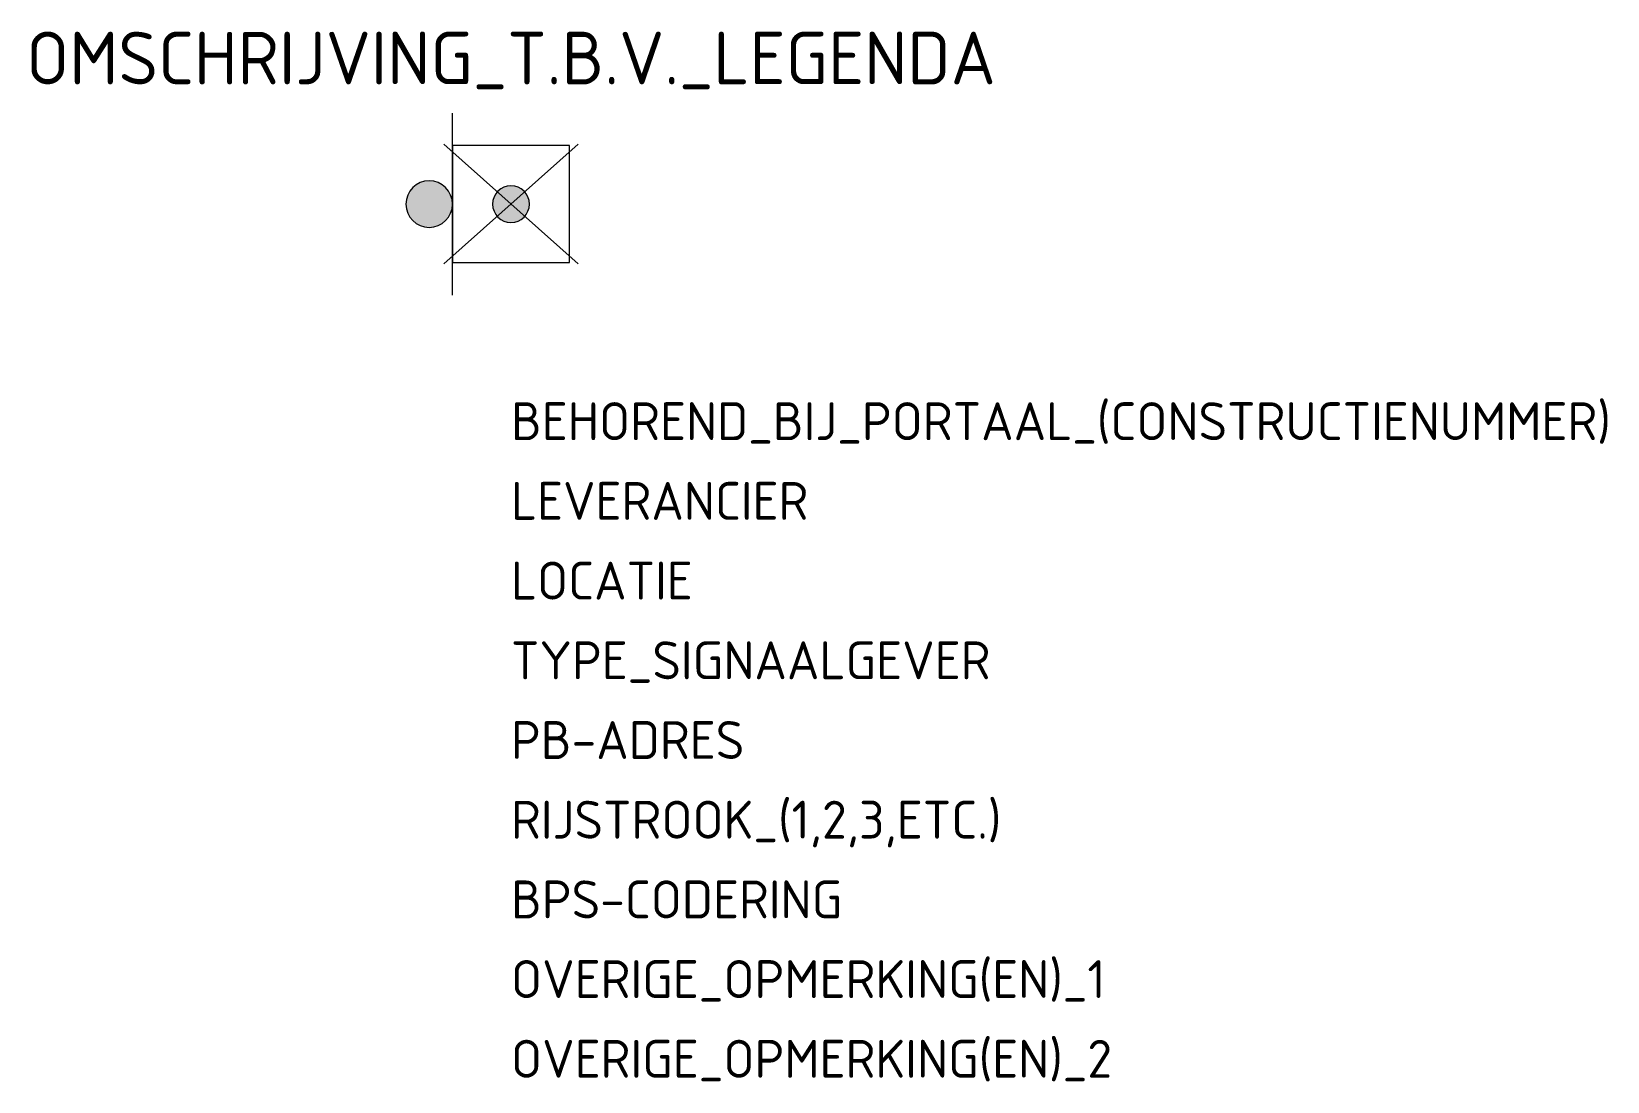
# Model space of a CAD drawing. Extents: x -22.8 to 52.1, y -38.9 to 11.
import ezdxf
from ezdxf.enums import TextEntityAlignment as Align

# ---------------------------------------------------------------- set-up
doc = ezdxf.new("R2010")
doc.units = 0
doc.styles.add('NLCS-ISO', font='NLCS-ISO.ttf')

msp = doc.modelspace()

# ---------------------------------------------------------------- hatches: boundary and pattern name
h = msp.add_hatch(color=256)
h.dxf.hatch_style = 1
edge = h.paths.add_edge_path()
edge.add_arc((-3.883, 2.778), 1.105, 180, 360)
edge.add_arc((-3.883, 2.778), 1.105, 0, 180)
h = msp.add_hatch(color=256)
h.dxf.hatch_style = 1
edge = h.paths.add_edge_path()
edge.add_arc((0, 2.778), 0.875, 180, 360)
edge.add_arc((0, 2.778), 0.875, 0, 180)

# ---------------------------------------------------------------- linework, layer by layer
for p, q in [((-2.778, -1.541), (-2.778, 7.097)), ((-3.195, -0.063), (3.195, 5.618)), ((-3.195, 5.618), (3.195, -0.063))]:
    msp.add_line(p, q)
at = {"flags": 128}
msp.add_lwpolyline([(2.778, 5.556), (-2.778, 5.556), (-2.778, 0), (2.778, 0)], close=True, dxfattribs=at)
for points in [[(-4.988, 2.778, 1), (-2.778, 2.778, 1)], [(-0.875, 2.778, 1), (0.875, 2.778, 1)]]:
    msp.add_lwpolyline(points, format="xyb", close=True)

# ---------------------------------------------------------------- texts
at = {"style": 'NLCS-ISO'}
msp.add_attdef('OMSCHRIJVING_T.B.V._LEGENDA', text='Ledsignaalgever', height=2.5, dxfattribs=at).set_placement((0, 7.715), align=Align.BOTTOM_CENTER)
at = {"style": 'NLCS-ISO', "flags": 1}
for tag, p, s in [('BEHOREND_BIJ_PORTAAL_(CONSTRUCTIENUMMER)', (0, -8.431), ''), ('LEVERANCIER', (0, -12.215), ''), ('LOCATIE', (0, -16), ''), ('TYPE_SIGNAALGEVER', (0, -19.784), 'MSI-RS 3.2'), ('PB-ADRES', (0, -23.569), ''), ('RIJSTROOK_(1,2,3,ETC.)', (0, -27.353), ''), ('BPS-CODERING', (0, -31.138), ''), ('OVERIGE_OPMERKING(EN)_1', (0, -34.922), ''), ('OVERIGE_OPMERKING(EN)_2', (0, -38.707), '')]:
    msp.add_attdef(tag, p, s, height=1.8, dxfattribs=at)

doc.saveas('drawing.dxf')
